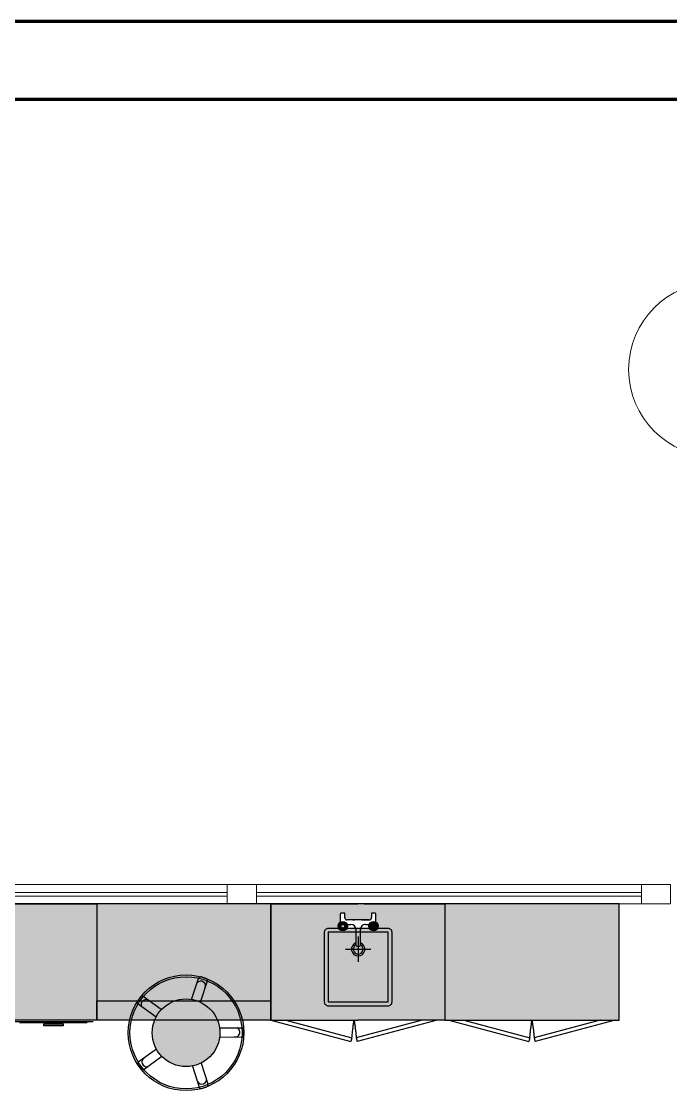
# Model space of a CAD drawing. Extents: x 846 to 947, y 375 to 797.
# Drawn here: x 903.32 to 906.67, y 720.16 to 725.69 of the extents above; entities that cross this region are included whole.
import ezdxf

# ---------------------------------------------------------------- set-up
doc = ezdxf.new("R2010")
doc.units = 0
doc.header["$MEASUREMENT"] = 0
for name, pattern in [('ACAD_ISO02W100', [15, 12, -3]), ('CENTERX2', [4, 2.5, -0.5, 0.5, -0.5]), ('DASHED', [19.05, 12.7, -6.35])]:
    doc.linetypes.add(name, pattern=pattern)
doc.layers.get('0').update_dxf_attribs({"color": 252, "linetype": 'CONTINUOUS', "lineweight": 30})
doc.layers.add('-FUR', color=252, linetype='CONTINUOUS')
doc.layers.add('SAN', color=252, linetype='CONTINUOUS')
for name, color, linetype, lineweight in [('axis', 252, 'CENTERX2', 5), ('elev', 252, 'CONTINUOUS', 9), ('UG-BORDER', 20, 'CONTINUOUS', 80), ('Wall', 252, 'CONTINUOUS', 30), ('WINDOW', 252, 'CONTINUOUS', 5)]:
    doc.layers.add(name, color=color, linetype=linetype, lineweight=lineweight)

# ---------------------------------------------------------------- blocks, each defined once
blk = doc.blocks.new('YY5Y5')
at = {"layer": 'SAN', "color": 1}
for p, q in [((433.83, 542.04), (433.83, 538.56)), ((435.73, 542.41), (434.2, 542.41)), ((435.73, 540.55), (435.73, 542.41)), ((446.18, 539.55), (436.73, 539.55)), ((443.04, 539.55), (446.16, 539.55)), ((447.16, 542.41), (447.16, 540.55)), ((448.69, 542.41), (447.16, 542.41)), ((449.07, 538.56), (449.07, 542.04)), ((434.16, 537.56), (433.7, 538.02)), ((434.16, 536.15), (433.7, 535.69)), ((435.58, 537.56), (436.04, 538.02)), ((435.58, 536.15), (436.04, 535.69)), ((436.72, 537.65), (438.25, 537.65)), ((440.5, 535.4), (440.5, 528.74)), ((442.4, 528.74), (442.4, 535.4)), ((444.65, 537.65), (446.18, 537.65)), ((447.32, 537.56), (446.86, 538.02)), ((447.32, 536.15), (446.86, 535.69)), ((448.74, 537.56), (449.2, 538.02)), ((448.74, 536.15), (449.2, 535.69)), ((440.87, 528.36), (442.03, 528.36))]:
    blk.add_line(p, q, dxfattribs=at)
at = {"layer": 'SAN', "color": 1, "linetype": 'Continuous'}
blk.add_line((439.23, 539.55), (439.86, 539.55), dxfattribs=at)
at = {"layer": 'SAN', "color": 2, "linetype": 'DASHED'}
for points in [[(441.45, 532.42), (441.45, 521.63)], [(436.06, 527.03), (446.84, 527.03)]]:
    blk.add_lwpolyline(points, dxfattribs=at)
at = {"layer": 'SAN', "color": 1}
for centre, radius in [((434.87, 536.85), 2), ((434.87, 536.85), 1), ((434.87, 536.85), 0.8), ((448.03, 536.85), 2), ((448.03, 536.85), 1), ((448.03, 536.85), 0.8)]:
    blk.add_circle(centre, radius, dxfattribs=at)
for centre, radius, start, end in [((434.2, 542.04), 0.375, 90, 180), ((436.73, 540.55), 1, 180, 270), ((446.16, 540.55), 1, 270, 0), ((448.69, 542.04), 0.375, 0, 90), ((438.25, 535.4), 2.25, 0, 90), ((444.65, 535.4), 2.25, 90, 180), ((441.45, 527.03), 2.86, 109.4319, 70.5681), ((441.45, 527.03), 2.08, 117.2765, 62.7235), ((440.87, 528.74), 0.375, 180, 270), ((442.03, 528.74), 0.375, 270, 360)]:
    blk.add_arc(centre, radius, start, end, dxfattribs=at)
blk = doc.blocks.new('fd')
at = {"layer": '-FUR'}
h = blk.add_hatch(color=254, dxfattribs=at)
h.paths.add_polyline_path([(1322.6636, 576.6994), (1322.3536, 576.6994), (1322.3536, 577.0594), (1322.6636, 577.0594)], flags=16)
edge = h.paths.add_edge_path()
edge.add_line((1322.6636, 576.6794), (1322.3536, 576.6794))
edge.add_arc((1322.3536, 576.6994), 0.02, 180, 270, ccw=False)
edge.add_line((1322.3336, 576.6994), (1322.3336, 577.0594))
edge.add_arc((1322.3536, 577.0594), 0.02, 90, 180, ccw=False)
edge.add_line((1322.3536, 577.0794), (1322.6636, 577.0794))
edge.add_arc((1322.6636, 577.0594), 0.02, 0, 90, ccw=False)
edge.add_line((1322.6836, 577.0594), (1322.6836, 576.6994))
edge.add_arc((1322.6636, 576.6994), 0.02, -90, 0, ccw=False)
blk.add_hatch(color=253, dxfattribs=at).paths.add_polyline_path([(1322.6636, 577.0594), (1322.6636, 576.6994), (1322.3536, 576.6994), (1322.3536, 577.0594)])
h = blk.add_hatch(color=251, dxfattribs=at)
h.paths.add_polyline_path([(1322.6337, 577.0294), (1322.6636, 577.0594), (1322.6636, 576.6994), (1322.6336, 576.7294)])
h.paths.add_polyline_path([(1322.6336, 576.7294), (1322.6636, 576.6994), (1322.3536, 576.6994), (1322.3836, 576.7294)])
h = blk.add_hatch(color=252, dxfattribs=at)
h.paths.add_polyline_path([(1322.3836, 577.0294), (1322.3536, 577.0594), (1322.6636, 577.0594), (1322.6337, 577.0294)])
h.paths.add_polyline_path([(1322.3836, 576.7294), (1322.3536, 576.6994), (1322.3536, 577.0594), (1322.3836, 577.0294)])
for p, q in [((1322.4784, 577.2056), (1322.0597, 577.2056)), ((1322.4784, 577.2056), (1322.9597, 577.2056)), ((1322.0597, 576.6056), (1322.5097, 576.6056)), ((1322.9597, 576.6056), (1322.5097, 576.6056))]:
    blk.add_line(p, q, dxfattribs=at)
at = {"layer": '-FUR', "linetype": 'ACAD_ISO02W100'}
for p, q in [((1322.0597, 577.2056), (1322.5097, 577.2056)), ((1322.9597, 577.2056), (1322.5097, 577.2056)), ((1322.0997, 576.6056), (1322.5133, 576.4948)), ((1322.177, 576.6056), (1322.5185, 576.5141)), ((1322.8824, 576.6056), (1322.541, 576.5141)), ((1322.9597, 576.6056), (1322.5462, 576.4948)), ((1322.5185, 576.5141), (1322.5133, 576.4948)), ((1322.541, 576.5141), (1322.5462, 576.4948))]:
    blk.add_line(p, q, dxfattribs=at)
for centre, start, end in [((1324.045, 576.3727), 171.2611, 174.7069), ((1321.0144, 576.3727), 5.2931, 8.7389)]:
    blk.add_arc(centre, 1.5331, start, end, dxfattribs=at)
for p, q in [((1322.0597, 577.2056), (1322.0597, 576.6056)), ((1322.9597, 577.2056), (1322.9597, 576.6056))]:
    blk.add_line(p, q)
blk.add_lwpolyline([(1322.6636, 576.6794), (1322.3536, 576.6794, -0.414214), (1322.3336, 576.6994), (1322.3336, 577.0594, -0.414214), (1322.3536, 577.0794), (1322.6636, 577.0794, -0.414214), (1322.6836, 577.0594), (1322.6836, 576.6994, -0.414214)], format="xyb", close=True)
blk.add_lwpolyline([(1322.6636, 576.6794), (1322.3536, 576.6794, -0.414214), (1322.3336, 576.6994), (1322.3336, 577.0594, -0.414214), (1322.3536, 577.0794), (1322.6636, 577.0794, -0.414214), (1322.6836, 577.0594), (1322.6836, 576.6994, -0.414214)], format="xyb", close=True)
blk.add_lwpolyline([(1322.6636, 576.6994), (1322.3536, 576.6994), (1322.3536, 577.0594), (1322.6636, 577.0594)], close=True)
at = {"extrusion": (0, 0, -1), "xscale": 0.0121000000000322, "yscale": 0.0121000000000322, "zscale": -0.0121}
blk.add_blockref('YY5Y5', (-1327.8502, 570.5947), dxfattribs=at)
blk = doc.blocks.new('juy')
blk.add_line((1322.9597, 577.2056), (1322.9597, 576.6056))
blk.add_blockref('fd', (0, 0))
blk = doc.blocks.new('5')
at = {"layer": '-FUR', "linetype": 'ACAD_ISO02W100'}
for p, q in [((41999.7885, -66320.4478), (42000.6885, -66320.4478)), ((41999.8085, -66321.0478), (42000.2221, -66321.1587)), ((41999.8858, -66321.0478), (42000.2273, -66321.1393)), ((42000.5913, -66321.0478), (42000.2498, -66321.1393)), ((42000.6685, -66321.0478), (42000.255, -66321.1587)), ((42000.2273, -66321.1393), (42000.2221, -66321.1587)), ((42000.2498, -66321.1393), (42000.255, -66321.1587))]:
    blk.add_line(p, q, dxfattribs=at)
at = {"layer": '-FUR'}
blk.add_lwpolyline([(41999.7885, -66320.4478), (42000.6885, -66320.4478), (42000.6885, -66321.0478), (41999.7885, -66321.0478)], close=True, dxfattribs=at)
at = {"layer": '-FUR', "linetype": 'ACAD_ISO02W100'}
for centre, start, end in [((42001.7538, -66321.2808), 171.2611, 174.7069), ((41998.7233, -66321.2808), 5.2931, 8.7389)]:
    blk.add_arc(centre, 1.5331, start, end, dxfattribs=at)
blk = doc.blocks.new('ba7es')
at = {"layer": '-FUR', "linetype": 'ACAD_ISO02W100'}
blk.add_line((1323.8895, 576.6578), (1322.9895, 576.6578), dxfattribs=at)
for p, q in [((1323.8895, 577.2578), (1322.9895, 577.2578)), ((1322.9895, 577.2578), (1322.9895, 576.6578)), ((1323.8895, 576.6578), (1323.8895, 577.2578)), ((1322.9895, 576.6578), (1322.9895, 576.7578)), ((1322.9895, 576.7578), (1323.8895, 576.7578))]:
    blk.add_line(p, q)
blk = doc.blocks.new('3')
at = {"layer": '-FUR', "linetype": 'ACAD_ISO02W100'}
blk.add_line((41990.0194, -66320.4802), (41990.4694, -66320.4802), dxfattribs=at)
at = {"layer": '-FUR'}
for p, q in [((41990.0394, -66321.0902), (41990.4494, -66321.0902)), ((41990.0694, -66321.0952), (41990.4194, -66321.0952))]:
    blk.add_line(p, q, dxfattribs=at)
blk.add_lwpolyline([(41990.0194, -66321.0802), (41990.4694, -66321.0802), (41990.4694, -66320.4802), (41990.0194, -66320.4802)], close=True, dxfattribs=at)
at = {"layer": '-FUR', "color": 1}
blk.add_lwpolyline([(41990.1944, -66321.1102), (41990.2944, -66321.1102), (41990.2944, -66321.1002), (41990.1944, -66321.1002)], close=True, dxfattribs=at)
blk = doc.blocks.new('ggggg')
h = blk.add_hatch(color=7)
h.set_gradient(color1=(133, 231, 234), name='SPHERICAL')
h.paths.add_polyline_path([(799.7979, 182.8205, 1), (799.7979, 183.1705, 1)])
at = {"color": 251}
for p, q in [((799.7171, 183.2836), (799.691, 183.275)), ((799.7649, 183.1673), (799.7297, 183.2773)), ((799.72, 183.1522), (799.6846, 183.2598)), ((799.9229, 183.118), (800.0143, 183.1849)), ((800.047, 183.1614), (800.0308, 183.1836)), ((799.9512, 183.08), (800.0449, 183.1474)), ((799.4989, 183.0076), (799.499, 182.9801)), ((799.6243, 183.0172), (799.5089, 183.0177)), ((799.6248, 182.9698), (799.5115, 182.9694)), ((799.9531, 182.9145), (800.045, 182.8482)), ((799.7236, 182.837), (799.6875, 182.7274)), ((799.9257, 182.8758), (800.0188, 182.8076)), ((800.0327, 182.8098), (800.0488, 182.8321)), ((799.7689, 182.8229), (799.7343, 182.715)), ((799.694, 182.7148), (799.7201, 182.7064))]:
    blk.add_line(p, q, dxfattribs=at)
at = {"color": 252, "ltscale": 0.05}
for radius in [0.299, 0.29]:
    blk.add_circle((799.7979, 182.9955), radius, dxfattribs=at)
blk.add_circle((799.7979, 182.9955), 0.175)
at = {"color": 251}
for centre, radius, start, end in [((799.6972, 183.2635), 0.0131, 118.2796, 196.346), ((799.7202, 183.2741), 0.01, 18.2089, 108.2089), ((799.7167, 183.2357), 0.025, 6.8248, 175.0651), ((800.0014, 183.1469), 0.025, 294.8248, 103.0651), ((800.0217, 183.1741), 0.0131, 46.2796, 124.346), ((800.039, 183.1555), 0.01, 306.2089, 36.2089), ((799.5089, 183.0077), 0.01, 90.2089, 180.2089), ((799.5443, 182.9925), 0.025, 78.8248, 247.0651), ((799.5119, 182.9825), 0.0131, 190.2796, 268.346), ((800.0049, 182.8488), 0.025, 222.8248, 31.0651), ((800.037, 182.8378), 0.0131, 334.2796, 52.346), ((800.0246, 182.8157), 0.01, 234.2089, 324.2089), ((799.697, 182.7243), 0.01, 162.2089, 252.2089), ((799.7224, 182.7533), 0.025, 150.8248, 319.0651), ((799.7219, 182.7194), 0.0131, 262.2796, 340.346)]:
    blk.add_arc(centre, radius, start, end, dxfattribs=at)
blk = doc.blocks.new('A$C11ED6BD5')
at = {"layer": 'axis', "color": 0}
blk.add_circle((-8.65, 24.7138), 0.45, dxfattribs=at)

msp = doc.modelspace()

# ---------------------------------------------------------------- hatches: boundary and pattern name
h = msp.add_hatch(color=256)
h.set_gradient(color1=(255, 191, 127), color2=(255, 181, 107), one_color=1, tint=0.71)
edge = h.paths.add_edge_path(flags=16)
edge.add_line((903.2561, 720.5224), (903.2561, 721.1224))
h.paths.add_polyline_path([(903.7061, 720.5224), (903.2561, 720.5224), (903.2561, 721.1224), (903.7061, 721.1224)])
edge = h.paths.add_edge_path(flags=16)
edge.add_line((903.7061, 721.1224), (903.2561, 721.1224))
edge = h.paths.add_edge_path(flags=16)
edge.add_line((903.7061, 721.1224), (904.6061, 721.1224))
h = msp.add_hatch(color=256)
h.set_gradient(color1=(255, 191, 127), color2=(255, 181, 107), one_color=1, tint=0.71)
edge = h.paths.add_edge_path(flags=16)
edge.add_line((903.2561, 720.5224), (903.2561, 721.1224))
h.paths.add_polyline_path([(903.7061, 720.5224), (903.2561, 720.5224), (903.2561, 721.1224), (903.7061, 721.1224)])
edge = h.paths.add_edge_path(flags=16)
edge.add_line((903.7061, 721.1224), (903.2561, 721.1224))
edge = h.paths.add_edge_path(flags=16)
edge.add_line((903.7061, 721.1224), (904.6061, 721.1224))
h = msp.add_hatch(color=256)
h.set_gradient(color1=(255, 191, 127), color2=(255, 191, 128), one_color=1, tint=0.75)
h.paths.add_polyline_path([(904.6061, 721.1224), (903.7061, 721.1224), (903.7061, 720.6224), (904.6061, 720.6224)])
h = msp.add_hatch(color=256)
h.set_gradient(color1=(255, 191, 127), color2=(255, 191, 128), one_color=1, tint=0.75)
h.paths.add_polyline_path([(904.6061, 721.1224), (903.7061, 721.1224), (903.7061, 720.6224), (904.6061, 720.6224)])
h = msp.add_hatch(color=256)
h.set_gradient(color1=(255, 191, 127), color2=(255, 191, 128), one_color=1, tint=0.75)
h.paths.add_polyline_path([(904.6061, 721.1224), (905.0874, 721.1224), (905.5061, 721.1224), (905.5061, 720.5224), (905.0561, 720.5224), (904.6061, 720.5224)])
h.paths.add_polyline_path([(905.2322, 720.9762, 0.414214), (905.2122, 720.9962), (905.1582, 720.9962, 0.121023), (905.161, 721.0075, 0.261845), (905.1494, 721.0281), (905.1494, 721.0702, 0.414214), (905.1448, 721.0747), (905.1263, 721.0747), (905.1263, 721.0522, -0.414214), (905.1142, 721.0401), (905.0764, 721.0401), (905.0001, 721.0401, -0.414214), (904.988, 721.0522), (904.988, 721.0747), (904.9695, 721.0747, 0.414214), (904.965, 721.0702), (904.965, 721.0281, 0.261845), (904.9533, 721.0075, 0.121023), (904.9561, 720.9962), (904.9022, 720.9962, 0.414214), (904.8822, 720.9762), (904.8822, 720.6162, 0.414214), (904.9022, 720.5962), (905.2122, 720.5962, 0.414214), (905.2322, 720.6162)], flags=16)
h.paths.add_polyline_path([(905.1271, 721.0075, -1), (905.1465, 721.0075, -1)], flags=0)
h.paths.add_polyline_path([(904.9679, 721.0075, -1), (904.9872, 721.0075, -1)], flags=0)
h.paths.add_polyline_path([(905.2322, 720.9762, 0.414214), (905.2122, 720.9962), (905.148, 720.9962), (905.1453, 720.9989, 0.198912), (905.1489, 721.0075, 1), (905.1247, 721.0075, 0.198912), (905.1282, 720.9989), (905.1256, 720.9962), (904.9887, 720.9962), (904.9861, 720.9989, 0.198912), (904.9896, 721.0075, 1), (904.9654, 721.0075, 0.198912), (904.969, 720.9989), (904.9663, 720.9962), (904.9022, 720.9962, 0.414214), (904.8822, 720.9762), (904.8822, 720.6162, 0.414214), (904.9022, 720.5962), (905.2122, 720.5962, 0.414214), (905.2322, 720.6162)], flags=0)
h.paths.add_polyline_path([(905.2122, 720.9762), (904.9022, 720.9762), (904.9022, 720.6162), (905.2122, 720.6162)], flags=0)
h.paths.add_polyline_path([(905.032, 720.8886), (905.0225, 720.8886, -0.318026), (905.0456, 720.9212), (905.0456, 720.9109, 0.280727)], flags=0)
h = msp.add_hatch(color=256)
h.set_gradient(color1=(255, 191, 127), color2=(255, 191, 128), one_color=1, tint=0.75)
h.paths.add_polyline_path([(904.6061, 721.1224), (905.0874, 721.1224), (905.5061, 721.1224), (905.5061, 720.5224), (905.0561, 720.5224), (904.6061, 720.5224)])
h.paths.add_polyline_path([(905.2322, 720.9762, 0.414214), (905.2122, 720.9962), (905.1582, 720.9962, 0.121023), (905.161, 721.0075, 0.261845), (905.1494, 721.0281), (905.1494, 721.0702, 0.414214), (905.1448, 721.0747), (905.1263, 721.0747), (905.1263, 721.0522, -0.414214), (905.1142, 721.0401), (905.0764, 721.0401), (905.0001, 721.0401, -0.414214), (904.988, 721.0522), (904.988, 721.0747), (904.9695, 721.0747, 0.414214), (904.965, 721.0702), (904.965, 721.0281, 0.261845), (904.9533, 721.0075, 0.121023), (904.9561, 720.9962), (904.9022, 720.9962, 0.414214), (904.8822, 720.9762), (904.8822, 720.6162, 0.414214), (904.9022, 720.5962), (905.2122, 720.5962, 0.414214), (905.2322, 720.6162)], flags=16)
h.paths.add_polyline_path([(905.1271, 721.0075, -1), (905.1465, 721.0075, -1)], flags=0)
h.paths.add_polyline_path([(904.9679, 721.0075, -1), (904.9872, 721.0075, -1)], flags=0)
h.paths.add_polyline_path([(905.2322, 720.9762, 0.414214), (905.2122, 720.9962), (905.148, 720.9962), (905.1453, 720.9989, 0.198912), (905.1489, 721.0075, 1), (905.1247, 721.0075, 0.198912), (905.1282, 720.9989), (905.1256, 720.9962), (904.9887, 720.9962), (904.9861, 720.9989, 0.198912), (904.9896, 721.0075, 1), (904.9654, 721.0075, 0.198912), (904.969, 720.9989), (904.9663, 720.9962), (904.9022, 720.9962, 0.414214), (904.8822, 720.9762), (904.8822, 720.6162, 0.414214), (904.9022, 720.5962), (905.2122, 720.5962, 0.414214), (905.2322, 720.6162)], flags=0)
h.paths.add_polyline_path([(905.2122, 720.9762), (904.9022, 720.9762), (904.9022, 720.6162), (905.2122, 720.6162)], flags=0)
h.paths.add_polyline_path([(905.032, 720.8886), (905.0225, 720.8886, -0.318026), (905.0456, 720.9212), (905.0456, 720.9109, 0.280727)], flags=0)
h = msp.add_hatch(color=256)
h.set_gradient(color1=(255, 191, 127), color2=(255, 181, 107), one_color=1, tint=0.71)
edge = h.paths.add_edge_path(flags=16)
edge.add_line((906.4061, 721.1224), (906.8561, 721.1224))
edge = h.paths.add_edge_path(flags=16)
edge.add_line((906.4061, 721.1224), (905.5061, 721.1224))
h.paths.add_polyline_path([(906.4061, 721.1224), (905.5061, 721.1224), (905.5061, 720.5224), (906.4061, 720.5224)])
h = msp.add_hatch(color=256)
h.set_gradient(color1=(255, 191, 127), color2=(255, 181, 107), one_color=1, tint=0.71)
edge = h.paths.add_edge_path(flags=16)
edge.add_line((906.4061, 721.1224), (906.8561, 721.1224))
edge = h.paths.add_edge_path(flags=16)
edge.add_line((906.4061, 721.1224), (905.5061, 721.1224))
h.paths.add_polyline_path([(906.4061, 721.1224), (905.5061, 721.1224), (905.5061, 720.5224), (906.4061, 720.5224)])
h = msp.add_hatch(color=256)
h.set_gradient(color1=(255, 191, 127), color2=(255, 181, 107), one_color=1, tint=0.71)
edge = h.paths.add_edge_path(flags=16)
edge.add_line((904.9022, 720.5962), (905.2122, 720.5962))
edge.add_arc((905.2122, 720.6162), 0.02, 270, 360)
edge.add_line((905.2322, 720.6162), (905.2322, 720.9762))
edge.add_arc((905.2122, 720.9762), 0.02, 360, 450)
edge.add_line((905.2122, 720.9962), (904.9022, 720.9962))
edge.add_arc((904.9022, 720.9762), 0.02, 450, 540)
edge.add_line((904.8822, 720.9762), (904.8822, 720.6162))
edge.add_arc((904.9022, 720.6162), 0.02, 540, 630)
edge = h.paths.add_edge_path()
edge.add_arc((905.1368, 721.0075), 0.0242, 180, 540, ccw=False)
edge = h.paths.add_edge_path(flags=16)
edge.add_arc((905.1368, 721.0075), 0.0121, 180, 540, ccw=False)
edge = h.paths.add_edge_path(flags=16)
edge.add_arc((905.1368, 721.0075), 0.00968, 180, 540, ccw=False)
edge = h.paths.add_edge_path(flags=16)
edge.add_line((905.1453, 720.9989), (905.1509, 720.9934))
edge = h.paths.add_edge_path(flags=16)
edge.add_line((905.1453, 721.016), (905.1509, 721.0216))
edge = h.paths.add_edge_path(flags=16)
edge.add_line((905.1282, 720.9989), (905.1227, 720.9934))
edge = h.paths.add_edge_path(flags=16)
edge.add_line((905.1282, 721.016), (905.1227, 721.0216))
h = msp.add_hatch(color=256)
h.set_gradient(color1=(255, 191, 127), color2=(255, 181, 107), one_color=1, tint=0.71)
edge = h.paths.add_edge_path(flags=16)
edge.add_line((904.9022, 720.5962), (905.2122, 720.5962))
edge.add_arc((905.2122, 720.6162), 0.02, 270, 360)
edge.add_line((905.2322, 720.6162), (905.2322, 720.9762))
edge.add_arc((905.2122, 720.9762), 0.02, 360, 450)
edge.add_line((905.2122, 720.9962), (904.9022, 720.9962))
edge.add_arc((904.9022, 720.9762), 0.02, 450, 540)
edge.add_line((904.8822, 720.9762), (904.8822, 720.6162))
edge.add_arc((904.9022, 720.6162), 0.02, 540, 630)
edge = h.paths.add_edge_path()
edge.add_arc((904.9775, 721.0075), 0.0242, 180, 540, ccw=False)
edge = h.paths.add_edge_path(flags=16)
edge.add_arc((904.9775, 721.0075), 0.0121, 180, 540, ccw=False)
edge = h.paths.add_edge_path(flags=16)
edge.add_arc((904.9775, 721.0075), 0.00968, 180, 540, ccw=False)
edge = h.paths.add_edge_path(flags=16)
edge.add_line((904.9861, 720.9989), (904.9916, 720.9934))
edge = h.paths.add_edge_path(flags=16)
edge.add_line((904.9861, 721.016), (904.9916, 721.0216))
edge = h.paths.add_edge_path(flags=16)
edge.add_line((904.969, 720.9989), (904.9634, 720.9934))
edge = h.paths.add_edge_path(flags=16)
edge.add_line((904.969, 721.016), (904.9634, 721.0216))
h = msp.add_hatch(color=256)
h.set_gradient(color1=(255, 191, 127), color2=(255, 181, 107), one_color=1, tint=0.71)
edge = h.paths.add_edge_path(flags=16)
edge.add_line((904.9022, 720.5962), (905.2122, 720.5962))
edge.add_arc((905.2122, 720.6162), 0.02, 270, 360)
edge.add_line((905.2322, 720.6162), (905.2322, 720.9762))
edge.add_arc((905.2122, 720.9762), 0.02, 360, 450)
edge.add_line((905.2122, 720.9962), (904.9022, 720.9962))
edge.add_arc((904.9022, 720.9762), 0.02, 450, 540)
edge.add_line((904.8822, 720.9762), (904.8822, 720.6162))
edge.add_arc((904.9022, 720.6162), 0.02, 540, 630)
edge = h.paths.add_edge_path()
edge.add_arc((905.1368, 721.0075), 0.0242, 180, 540, ccw=False)
edge = h.paths.add_edge_path(flags=16)
edge.add_arc((905.1368, 721.0075), 0.0121, 180, 540, ccw=False)
edge = h.paths.add_edge_path(flags=16)
edge.add_arc((905.1368, 721.0075), 0.00968, 180, 540, ccw=False)
edge = h.paths.add_edge_path(flags=16)
edge.add_line((905.1453, 720.9989), (905.1509, 720.9934))
edge = h.paths.add_edge_path(flags=16)
edge.add_line((905.1453, 721.016), (905.1509, 721.0216))
edge = h.paths.add_edge_path(flags=16)
edge.add_line((905.1282, 720.9989), (905.1227, 720.9934))
edge = h.paths.add_edge_path(flags=16)
edge.add_line((905.1282, 721.016), (905.1227, 721.0216))
h = msp.add_hatch(color=256)
h.set_gradient(color1=(255, 191, 127), color2=(255, 181, 107), one_color=1, tint=0.71)
edge = h.paths.add_edge_path(flags=16)
edge.add_line((904.9022, 720.5962), (905.2122, 720.5962))
edge.add_arc((905.2122, 720.6162), 0.02, 270, 360)
edge.add_line((905.2322, 720.6162), (905.2322, 720.9762))
edge.add_arc((905.2122, 720.9762), 0.02, 360, 450)
edge.add_line((905.2122, 720.9962), (904.9022, 720.9962))
edge.add_arc((904.9022, 720.9762), 0.02, 450, 540)
edge.add_line((904.8822, 720.9762), (904.8822, 720.6162))
edge.add_arc((904.9022, 720.6162), 0.02, 540, 630)
edge = h.paths.add_edge_path()
edge.add_arc((904.9775, 721.0075), 0.0242, 180, 540, ccw=False)
edge = h.paths.add_edge_path(flags=16)
edge.add_arc((904.9775, 721.0075), 0.0121, 180, 540, ccw=False)
edge = h.paths.add_edge_path(flags=16)
edge.add_arc((904.9775, 721.0075), 0.00968, 180, 540, ccw=False)
edge = h.paths.add_edge_path(flags=16)
edge.add_line((904.9861, 720.9989), (904.9916, 720.9934))
edge = h.paths.add_edge_path(flags=16)
edge.add_line((904.9861, 721.016), (904.9916, 721.0216))
edge = h.paths.add_edge_path(flags=16)
edge.add_line((904.969, 720.9989), (904.9634, 720.9934))
edge = h.paths.add_edge_path(flags=16)
edge.add_line((904.969, 721.016), (904.9634, 721.0216))
h = msp.add_hatch(color=256)
h.set_gradient(color1=(255, 191, 127), color2=(255, 181, 107), one_color=1, tint=0.71)
h.paths.add_polyline_path([(904.9022, 720.6162), (905.2122, 720.6162), (905.2122, 720.9762), (904.9022, 720.9762)], flags=0)
edge = h.paths.add_edge_path(flags=17)
edge.add_line((904.9022, 720.5962), (905.2122, 720.5962))
edge.add_arc((905.2122, 720.6162), 0.02, 270, 360)
edge.add_line((905.2322, 720.6162), (905.2322, 720.9762))
edge.add_arc((905.2122, 720.9762), 0.02, 360, 450)
edge.add_line((905.2122, 720.9962), (904.9022, 720.9962))
edge.add_arc((904.9022, 720.9762), 0.02, 450, 540)
edge.add_line((904.8822, 720.9762), (904.8822, 720.6162))
edge.add_arc((904.9022, 720.6162), 0.02, 540, 630)
edge = h.paths.add_edge_path(flags=0)
edge.add_line((905.0687, 720.9092), (905.0687, 720.9898))
edge = h.paths.add_edge_path(flags=0)
edge.add_line((905.0456, 720.9898), (905.0456, 720.9092))
edge = h.paths.add_edge_path(flags=0)
edge.add_line((905.0572, 720.9538), (905.0572, 720.8233))
edge = h.paths.add_edge_path(flags=0)
edge.add_line((904.9919, 720.8886), (905.1224, 720.8886))
edge = h.paths.add_edge_path(flags=0)
edge.add_arc((905.0572, 720.8886), 0.0346, 109.4319, 430.5681, ccw=False)
edge = h.paths.add_edge_path(flags=0)
edge.add_arc((905.0572, 720.8886), 0.0251, 117.2765, 422.7235, ccw=False)
edge = h.paths.add_edge_path(flags=0)
edge.add_arc((905.0641, 720.9092), 0.00454, 270, 360, ccw=False)
edge = h.paths.add_edge_path(flags=0)
edge.add_arc((905.0502, 720.9092), 0.00454, 180, 270, ccw=False)
edge = h.paths.add_edge_path(flags=0)
edge.add_line((905.0502, 720.9047), (905.0641, 720.9047))
edge = h.paths.add_edge_path(flags=16)
edge.add_arc((905.1368, 721.0075), 0.0121, 180, 540, ccw=False)
edge = h.paths.add_edge_path(flags=16)
edge.add_line((904.9861, 720.9989), (904.9916, 720.9934))
edge = h.paths.add_edge_path(flags=16)
edge.add_line((904.969, 720.9989), (904.9634, 720.9934))
edge = h.paths.add_edge_path(flags=16)
edge.add_line((905.1453, 720.9989), (905.1509, 720.9934))
edge = h.paths.add_edge_path(flags=16)
edge.add_line((905.1282, 720.9989), (905.1227, 720.9934))
h = msp.add_hatch(color=256)
h.set_gradient(color1=(255, 191, 127), color2=(255, 181, 107), one_color=1, tint=0.71)
edge = h.paths.add_edge_path(flags=17)
edge.add_line((904.9022, 720.5962), (905.2122, 720.5962))
edge.add_arc((905.2122, 720.6162), 0.02, 270, 360)
edge.add_line((905.2322, 720.6162), (905.2322, 720.9762))
edge.add_arc((905.2122, 720.9762), 0.02, 360, 450)
edge.add_line((905.2122, 720.9962), (904.9022, 720.9962))
edge.add_arc((904.9022, 720.9762), 0.02, 450, 540)
edge.add_line((904.8822, 720.9762), (904.8822, 720.6162))
edge.add_arc((904.9022, 720.6162), 0.02, 540, 630)
h.paths.add_polyline_path([(904.9022, 720.6162), (905.2122, 720.6162), (905.2122, 720.9762), (904.9022, 720.9762)], flags=0)
edge = h.paths.add_edge_path(flags=0)
edge.add_line((905.0687, 720.9092), (905.0687, 720.9898))
edge = h.paths.add_edge_path(flags=0)
edge.add_line((905.0456, 720.9898), (905.0456, 720.9092))
edge = h.paths.add_edge_path(flags=0)
edge.add_line((905.0572, 720.9538), (905.0572, 720.8233))
edge = h.paths.add_edge_path(flags=0)
edge.add_line((904.9919, 720.8886), (905.1224, 720.8886))
edge = h.paths.add_edge_path(flags=0)
edge.add_arc((905.0572, 720.8886), 0.0346, 109.4319, 430.5681, ccw=False)
edge = h.paths.add_edge_path(flags=0)
edge.add_arc((905.0572, 720.8886), 0.0251, 117.2765, 422.7235, ccw=False)
edge = h.paths.add_edge_path(flags=0)
edge.add_arc((905.0641, 720.9092), 0.00454, 270, 360, ccw=False)
edge = h.paths.add_edge_path(flags=0)
edge.add_arc((905.0502, 720.9092), 0.00454, 180, 270, ccw=False)
edge = h.paths.add_edge_path(flags=0)
edge.add_line((905.0502, 720.9047), (905.0641, 720.9047))
edge = h.paths.add_edge_path(flags=16)
edge.add_arc((905.1368, 721.0075), 0.0121, 180, 540, ccw=False)
edge = h.paths.add_edge_path(flags=16)
edge.add_line((904.9861, 720.9989), (904.9916, 720.9934))
edge = h.paths.add_edge_path(flags=16)
edge.add_line((904.969, 720.9989), (904.9634, 720.9934))
edge = h.paths.add_edge_path(flags=16)
edge.add_line((905.1453, 720.9989), (905.1509, 720.9934))
edge = h.paths.add_edge_path(flags=16)
edge.add_line((905.1282, 720.9989), (905.1227, 720.9934))
h = msp.add_hatch(color=256)
h.set_gradient(color1=(255, 191, 127), color2=(255, 181, 107), one_color=1, tint=0.71)
edge = h.paths.add_edge_path(flags=16)
edge.add_line((904.9022, 720.5962), (905.2122, 720.5962))
edge.add_arc((905.2122, 720.6162), 0.02, 270, 360)
edge.add_line((905.2322, 720.6162), (905.2322, 720.9762))
edge.add_arc((905.2122, 720.9762), 0.02, 360, 450)
edge.add_line((905.2122, 720.9962), (904.9022, 720.9962))
edge.add_arc((904.9022, 720.9762), 0.02, 450, 540)
edge.add_line((904.8822, 720.9762), (904.8822, 720.6162))
edge.add_arc((904.9022, 720.6162), 0.02, 540, 630)
h.paths.add_polyline_path([(904.9022, 720.6162), (905.2122, 720.6162), (905.2122, 720.9762), (904.9022, 720.9762)], flags=0)
edge = h.paths.add_edge_path(flags=17)
edge.add_line((904.9022, 720.5962), (905.2122, 720.5962))
edge.add_arc((905.2122, 720.6162), 0.02, 270, 360)
edge.add_line((905.2322, 720.6162), (905.2322, 720.9762))
edge.add_arc((905.2122, 720.9762), 0.02, 360, 450)
edge.add_line((905.2122, 720.9962), (904.9022, 720.9962))
edge.add_arc((904.9022, 720.9762), 0.02, 450, 540)
edge.add_line((904.8822, 720.9762), (904.8822, 720.6162))
edge.add_arc((904.9022, 720.6162), 0.02, 540, 630)
edge = h.paths.add_edge_path(flags=0)
edge.add_line((905.0687, 720.9092), (905.0687, 720.9898))
edge = h.paths.add_edge_path(flags=0)
edge.add_line((905.0456, 720.9898), (905.0456, 720.9092))
edge = h.paths.add_edge_path(flags=0)
edge.add_line((905.0572, 720.9538), (905.0572, 720.8233))
edge = h.paths.add_edge_path(flags=0)
edge.add_line((904.9919, 720.8886), (905.1224, 720.8886))
edge = h.paths.add_edge_path(flags=0)
edge.add_arc((905.0572, 720.8886), 0.0346, 109.4319, 430.5681, ccw=False)
edge = h.paths.add_edge_path(flags=0)
edge.add_arc((905.0572, 720.8886), 0.0251, 117.2765, 422.7235, ccw=False)
edge = h.paths.add_edge_path(flags=0)
edge.add_arc((905.0641, 720.9092), 0.00454, 270, 360, ccw=False)
edge = h.paths.add_edge_path(flags=0)
edge.add_arc((905.0502, 720.9092), 0.00454, 180, 270, ccw=False)
edge = h.paths.add_edge_path(flags=0)
edge.add_line((905.0502, 720.9047), (905.0641, 720.9047))
edge = h.paths.add_edge_path(flags=16)
edge.add_arc((904.9775, 721.0075), 0.0121, 180, 540, ccw=False)
edge = h.paths.add_edge_path(flags=16)
edge.add_arc((905.1368, 721.0075), 0.0121, 180, 540, ccw=False)
edge = h.paths.add_edge_path(flags=16)
edge.add_line((904.9861, 720.9989), (904.9916, 720.9934))
edge = h.paths.add_edge_path(flags=16)
edge.add_line((904.969, 720.9989), (904.9634, 720.9934))
edge = h.paths.add_edge_path(flags=16)
edge.add_line((905.1453, 720.9989), (905.1509, 720.9934))
edge = h.paths.add_edge_path(flags=16)
edge.add_line((905.1282, 720.9989), (905.1227, 720.9934))
h = msp.add_hatch(color=256)
h.set_gradient(color1=(255, 191, 127), color2=(255, 181, 107), one_color=1, tint=0.71)
h.paths.add_polyline_path([(904.9022, 720.6162), (905.2122, 720.6162), (905.2122, 720.9762), (904.9022, 720.9762)], flags=0)
edge = h.paths.add_edge_path(flags=17)
edge.add_line((904.9022, 720.5962), (905.2122, 720.5962))
edge.add_arc((905.2122, 720.6162), 0.02, 270, 360)
edge.add_line((905.2322, 720.6162), (905.2322, 720.9762))
edge.add_arc((905.2122, 720.9762), 0.02, 360, 450)
edge.add_line((905.2122, 720.9962), (904.9022, 720.9962))
edge.add_arc((904.9022, 720.9762), 0.02, 450, 540)
edge.add_line((904.8822, 720.9762), (904.8822, 720.6162))
edge.add_arc((904.9022, 720.6162), 0.02, 540, 630)
edge = h.paths.add_edge_path(flags=0)
edge.add_line((905.0687, 720.9092), (905.0687, 720.9898))
edge = h.paths.add_edge_path(flags=0)
edge.add_line((905.0456, 720.9898), (905.0456, 720.9092))
edge = h.paths.add_edge_path(flags=0)
edge.add_line((905.0572, 720.9538), (905.0572, 720.8233))
edge = h.paths.add_edge_path(flags=0)
edge.add_line((904.9919, 720.8886), (905.1224, 720.8886))
edge = h.paths.add_edge_path(flags=0)
edge.add_arc((905.0572, 720.8886), 0.0346, 109.4319, 430.5681, ccw=False)
edge = h.paths.add_edge_path(flags=0)
edge.add_arc((905.0572, 720.8886), 0.0251, 117.2765, 422.7235, ccw=False)
edge = h.paths.add_edge_path(flags=0)
edge.add_arc((905.0641, 720.9092), 0.00454, 270, 360, ccw=False)
edge = h.paths.add_edge_path(flags=0)
edge.add_arc((905.0502, 720.9092), 0.00454, 180, 270, ccw=False)
edge = h.paths.add_edge_path(flags=0)
edge.add_line((905.0502, 720.9047), (905.0641, 720.9047))
edge = h.paths.add_edge_path(flags=16)
edge.add_arc((905.1368, 721.0075), 0.0121, 180, 540, ccw=False)
edge = h.paths.add_edge_path(flags=16)
edge.add_line((904.9861, 720.9989), (904.9916, 720.9934))
edge = h.paths.add_edge_path(flags=16)
edge.add_line((904.969, 720.9989), (904.9634, 720.9934))
edge = h.paths.add_edge_path(flags=16)
edge.add_line((905.1453, 720.9989), (905.1509, 720.9934))
edge = h.paths.add_edge_path(flags=16)
edge.add_line((905.1282, 720.9989), (905.1227, 720.9934))
h = msp.add_hatch(color=256)
h.set_gradient(color1=(255, 191, 127), color2=(255, 181, 107), one_color=1, tint=0.71)
edge = h.paths.add_edge_path(flags=17)
edge.add_line((904.9022, 720.5962), (905.2122, 720.5962))
edge.add_arc((905.2122, 720.6162), 0.02, 270, 360)
edge.add_line((905.2322, 720.6162), (905.2322, 720.9762))
edge.add_arc((905.2122, 720.9762), 0.02, 360, 450)
edge.add_line((905.2122, 720.9962), (904.9022, 720.9962))
edge.add_arc((904.9022, 720.9762), 0.02, 450, 540)
edge.add_line((904.8822, 720.9762), (904.8822, 720.6162))
edge.add_arc((904.9022, 720.6162), 0.02, 540, 630)
h.paths.add_polyline_path([(904.9022, 720.6162), (905.2122, 720.6162), (905.2122, 720.9762), (904.9022, 720.9762)], flags=0)
edge = h.paths.add_edge_path(flags=0)
edge.add_line((905.0687, 720.9092), (905.0687, 720.9898))
edge = h.paths.add_edge_path(flags=0)
edge.add_line((905.0456, 720.9898), (905.0456, 720.9092))
edge = h.paths.add_edge_path(flags=0)
edge.add_line((905.0572, 720.9538), (905.0572, 720.8233))
edge = h.paths.add_edge_path(flags=0)
edge.add_line((904.9919, 720.8886), (905.1224, 720.8886))
edge = h.paths.add_edge_path(flags=0)
edge.add_arc((905.0572, 720.8886), 0.0346, 109.4319, 430.5681, ccw=False)
edge = h.paths.add_edge_path(flags=0)
edge.add_arc((905.0572, 720.8886), 0.0251, 117.2765, 422.7235, ccw=False)
edge = h.paths.add_edge_path(flags=0)
edge.add_arc((905.0641, 720.9092), 0.00454, 270, 360, ccw=False)
edge = h.paths.add_edge_path(flags=0)
edge.add_arc((905.0502, 720.9092), 0.00454, 180, 270, ccw=False)
edge = h.paths.add_edge_path(flags=0)
edge.add_line((905.0502, 720.9047), (905.0641, 720.9047))
edge = h.paths.add_edge_path(flags=16)
edge.add_arc((905.1368, 721.0075), 0.0121, 180, 540, ccw=False)
edge = h.paths.add_edge_path(flags=16)
edge.add_line((904.9861, 720.9989), (904.9916, 720.9934))
edge = h.paths.add_edge_path(flags=16)
edge.add_line((904.969, 720.9989), (904.9634, 720.9934))
edge = h.paths.add_edge_path(flags=16)
edge.add_line((905.1453, 720.9989), (905.1509, 720.9934))
edge = h.paths.add_edge_path(flags=16)
edge.add_line((905.1282, 720.9989), (905.1227, 720.9934))
h = msp.add_hatch(color=256)
h.set_gradient(color1=(255, 191, 127), color2=(255, 181, 107), one_color=1, tint=0.71)
edge = h.paths.add_edge_path(flags=16)
edge.add_line((904.9022, 720.5962), (905.2122, 720.5962))
edge.add_arc((905.2122, 720.6162), 0.02, 270, 360)
edge.add_line((905.2322, 720.6162), (905.2322, 720.9762))
edge.add_arc((905.2122, 720.9762), 0.02, 360, 450)
edge.add_line((905.2122, 720.9962), (904.9022, 720.9962))
edge.add_arc((904.9022, 720.9762), 0.02, 450, 540)
edge.add_line((904.8822, 720.9762), (904.8822, 720.6162))
edge.add_arc((904.9022, 720.6162), 0.02, 540, 630)
h.paths.add_polyline_path([(904.9022, 720.6162), (905.2122, 720.6162), (905.2122, 720.9762), (904.9022, 720.9762)], flags=0)
edge = h.paths.add_edge_path(flags=17)
edge.add_line((904.9022, 720.5962), (905.2122, 720.5962))
edge.add_arc((905.2122, 720.6162), 0.02, 270, 360)
edge.add_line((905.2322, 720.6162), (905.2322, 720.9762))
edge.add_arc((905.2122, 720.9762), 0.02, 360, 450)
edge.add_line((905.2122, 720.9962), (904.9022, 720.9962))
edge.add_arc((904.9022, 720.9762), 0.02, 450, 540)
edge.add_line((904.8822, 720.9762), (904.8822, 720.6162))
edge.add_arc((904.9022, 720.6162), 0.02, 540, 630)
edge = h.paths.add_edge_path(flags=0)
edge.add_line((905.0687, 720.9092), (905.0687, 720.9898))
edge = h.paths.add_edge_path(flags=0)
edge.add_line((905.0456, 720.9898), (905.0456, 720.9092))
edge = h.paths.add_edge_path(flags=0)
edge.add_line((905.0572, 720.9538), (905.0572, 720.8233))
edge = h.paths.add_edge_path(flags=0)
edge.add_line((904.9919, 720.8886), (905.1224, 720.8886))
edge = h.paths.add_edge_path(flags=0)
edge.add_arc((905.0572, 720.8886), 0.0346, 109.4319, 430.5681, ccw=False)
edge = h.paths.add_edge_path(flags=0)
edge.add_arc((905.0572, 720.8886), 0.0251, 117.2765, 422.7235, ccw=False)
edge = h.paths.add_edge_path(flags=0)
edge.add_arc((905.0641, 720.9092), 0.00454, 270, 360, ccw=False)
edge = h.paths.add_edge_path(flags=0)
edge.add_arc((905.0502, 720.9092), 0.00454, 180, 270, ccw=False)
edge = h.paths.add_edge_path(flags=0)
edge.add_line((905.0502, 720.9047), (905.0641, 720.9047))
edge = h.paths.add_edge_path(flags=16)
edge.add_arc((904.9775, 721.0075), 0.0121, 180, 540, ccw=False)
edge = h.paths.add_edge_path(flags=16)
edge.add_arc((905.1368, 721.0075), 0.0121, 180, 540, ccw=False)
edge = h.paths.add_edge_path(flags=16)
edge.add_line((904.9861, 720.9989), (904.9916, 720.9934))
edge = h.paths.add_edge_path(flags=16)
edge.add_line((904.969, 720.9989), (904.9634, 720.9934))
edge = h.paths.add_edge_path(flags=16)
edge.add_line((905.1453, 720.9989), (905.1509, 720.9934))
edge = h.paths.add_edge_path(flags=16)
edge.add_line((905.1282, 720.9989), (905.1227, 720.9934))
h = msp.add_hatch(color=256)
h.set_gradient(color1=(255, 191, 127), color2=(255, 181, 107), one_color=1, tint=0.71)
edge = h.paths.add_edge_path(flags=16)
edge.add_line((904.9022, 720.5962), (905.2122, 720.5962))
edge.add_arc((905.2122, 720.6162), 0.02, 270, 360)
edge.add_line((905.2322, 720.6162), (905.2322, 720.9762))
edge.add_arc((905.2122, 720.9762), 0.02, 360, 450)
edge.add_line((905.2122, 720.9962), (904.9022, 720.9962))
edge.add_arc((904.9022, 720.9762), 0.02, 450, 540)
edge.add_line((904.8822, 720.9762), (904.8822, 720.6162))
edge.add_arc((904.9022, 720.6162), 0.02, 540, 630)
edge = h.paths.add_edge_path(flags=0)
edge.add_line((905.0687, 720.9092), (905.0687, 720.9898))
edge = h.paths.add_edge_path()
edge.add_arc((905.0959, 720.9898), 0.0272, 450, 540, ccw=False)
h = msp.add_hatch(color=256)
h.set_gradient(color1=(255, 191, 127), color2=(255, 181, 107), one_color=1, tint=0.71)
edge = h.paths.add_edge_path(flags=16)
edge.add_line((904.9022, 720.5962), (905.2122, 720.5962))
edge.add_arc((905.2122, 720.6162), 0.02, 270, 360)
edge.add_line((905.2322, 720.6162), (905.2322, 720.9762))
edge.add_arc((905.2122, 720.9762), 0.02, 360, 450)
edge.add_line((905.2122, 720.9962), (904.9022, 720.9962))
edge.add_arc((904.9022, 720.9762), 0.02, 450, 540)
edge.add_line((904.8822, 720.9762), (904.8822, 720.6162))
edge.add_arc((904.9022, 720.6162), 0.02, 540, 630)
edge = h.paths.add_edge_path(flags=0)
edge.add_line((905.0456, 720.9898), (905.0456, 720.9092))
edge = h.paths.add_edge_path()
edge.add_arc((905.0184, 720.9898), 0.0272, 360, 450, ccw=False)
h = msp.add_hatch(color=256)
h.set_gradient(color1=(255, 191, 127), color2=(255, 181, 107), one_color=1, tint=0.71)
edge = h.paths.add_edge_path(flags=16)
edge.add_line((904.9022, 720.5962), (905.2122, 720.5962))
edge.add_arc((905.2122, 720.6162), 0.02, 270, 360)
edge.add_line((905.2322, 720.6162), (905.2322, 720.9762))
edge.add_arc((905.2122, 720.9762), 0.02, 360, 450)
edge.add_line((905.2122, 720.9962), (904.9022, 720.9962))
edge.add_arc((904.9022, 720.9762), 0.02, 450, 540)
edge.add_line((904.8822, 720.9762), (904.8822, 720.6162))
edge.add_arc((904.9022, 720.6162), 0.02, 540, 630)
edge = h.paths.add_edge_path(flags=0)
edge.add_line((905.0687, 720.9092), (905.0687, 720.9898))
edge = h.paths.add_edge_path()
edge.add_arc((905.0959, 720.9898), 0.0272, 450, 540, ccw=False)
h = msp.add_hatch(color=256)
h.set_gradient(color1=(255, 191, 127), color2=(255, 181, 107), one_color=1, tint=0.71)
edge = h.paths.add_edge_path(flags=16)
edge.add_line((904.9022, 720.5962), (905.2122, 720.5962))
edge.add_arc((905.2122, 720.6162), 0.02, 270, 360)
edge.add_line((905.2322, 720.6162), (905.2322, 720.9762))
edge.add_arc((905.2122, 720.9762), 0.02, 360, 450)
edge.add_line((905.2122, 720.9962), (904.9022, 720.9962))
edge.add_arc((904.9022, 720.9762), 0.02, 450, 540)
edge.add_line((904.8822, 720.9762), (904.8822, 720.6162))
edge.add_arc((904.9022, 720.6162), 0.02, 540, 630)
edge = h.paths.add_edge_path(flags=0)
edge.add_line((905.0456, 720.9898), (905.0456, 720.9092))
edge = h.paths.add_edge_path()
edge.add_arc((905.0184, 720.9898), 0.0272, 360, 450, ccw=False)
h = msp.add_hatch(color=256)
h.set_gradient(color1=(255, 191, 127), color2=(255, 181, 107), one_color=1, tint=0.71)
edge = h.paths.add_edge_path()
edge.add_arc((904.9775, 721.0075), 0.0242, 180, 540, ccw=False)
edge = h.paths.add_edge_path(flags=16)
edge.add_arc((904.9775, 721.0075), 0.00968, 180, 540, ccw=False)
edge = h.paths.add_edge_path(flags=16)
edge.add_line((904.9861, 720.9989), (904.9916, 720.9934))
edge = h.paths.add_edge_path(flags=16)
edge.add_line((904.9861, 721.016), (904.9916, 721.0216))
edge = h.paths.add_edge_path(flags=16)
edge.add_line((904.969, 720.9989), (904.9634, 720.9934))
edge = h.paths.add_edge_path(flags=16)
edge.add_line((904.969, 721.016), (904.9634, 721.0216))
h = msp.add_hatch(color=256)
h.set_gradient(color1=(255, 191, 127), color2=(255, 181, 107), one_color=1, tint=0.71)
edge = h.paths.add_edge_path()
edge.add_arc((904.9775, 721.0075), 0.0242, 180, 540, ccw=False)
edge = h.paths.add_edge_path(flags=16)
edge.add_arc((904.9775, 721.0075), 0.00968, 180, 540, ccw=False)
edge = h.paths.add_edge_path(flags=16)
edge.add_line((904.9861, 720.9989), (904.9916, 720.9934))
edge = h.paths.add_edge_path(flags=16)
edge.add_line((904.9861, 721.016), (904.9916, 721.0216))
edge = h.paths.add_edge_path(flags=16)
edge.add_line((904.969, 720.9989), (904.9634, 720.9934))
edge = h.paths.add_edge_path(flags=16)
edge.add_line((904.969, 721.016), (904.9634, 721.0216))
h = msp.add_hatch(color=256)
h.set_gradient(color1=(255, 191, 127), color2=(255, 181, 107), one_color=1, tint=0.71)
edge = h.paths.add_edge_path(flags=17)
edge.add_arc((904.9775, 721.0075), 0.0121, 180, 540, ccw=False)
edge = h.paths.add_edge_path(flags=16)
edge.add_arc((904.9775, 721.0075), 0.00968, 180, 540, ccw=False)
edge = h.paths.add_edge_path(flags=16)
edge.add_line((904.9861, 720.9989), (904.9916, 720.9934))
edge = h.paths.add_edge_path(flags=16)
edge.add_line((904.9861, 721.016), (904.9916, 721.0216))
edge = h.paths.add_edge_path(flags=16)
edge.add_line((904.969, 720.9989), (904.9634, 720.9934))
edge = h.paths.add_edge_path(flags=16)
edge.add_line((904.969, 721.016), (904.9634, 721.0216))
h = msp.add_hatch(color=256)
h.set_gradient(color1=(255, 191, 127), color2=(255, 181, 107), one_color=1, tint=0.71)
edge = h.paths.add_edge_path(flags=17)
edge.add_arc((904.9775, 721.0075), 0.0121, 180, 540, ccw=False)
edge = h.paths.add_edge_path(flags=16)
edge.add_arc((904.9775, 721.0075), 0.00968, 180, 540, ccw=False)
edge = h.paths.add_edge_path(flags=16)
edge.add_line((904.9861, 720.9989), (904.9916, 720.9934))
edge = h.paths.add_edge_path(flags=16)
edge.add_line((904.9861, 721.016), (904.9916, 721.0216))
edge = h.paths.add_edge_path(flags=16)
edge.add_line((904.969, 720.9989), (904.9634, 720.9934))
edge = h.paths.add_edge_path(flags=16)
edge.add_line((904.969, 721.016), (904.9634, 721.0216))
h = msp.add_hatch(color=256)
h.set_gradient(color1=(255, 191, 127), color2=(255, 181, 107), one_color=1, tint=0.71)
edge = h.paths.add_edge_path()
edge.add_arc((905.1368, 721.0075), 0.0242, 180, 540, ccw=False)
edge = h.paths.add_edge_path(flags=16)
edge.add_arc((905.1368, 721.0075), 0.0121, 180, 540, ccw=False)
edge = h.paths.add_edge_path(flags=16)
edge.add_arc((905.1368, 721.0075), 0.00968, 180, 540, ccw=False)
edge = h.paths.add_edge_path(flags=16)
edge.add_line((905.1453, 720.9989), (905.1509, 720.9934))
edge = h.paths.add_edge_path(flags=16)
edge.add_line((905.1453, 721.016), (905.1509, 721.0216))
edge = h.paths.add_edge_path(flags=16)
edge.add_line((905.1282, 720.9989), (905.1227, 720.9934))
edge = h.paths.add_edge_path(flags=16)
edge.add_line((905.1282, 721.016), (905.1227, 721.0216))
h = msp.add_hatch(color=256)
h.set_gradient(color1=(255, 191, 127), color2=(255, 181, 107), one_color=1, tint=0.71)
edge = h.paths.add_edge_path()
edge.add_arc((905.1368, 721.0075), 0.0242, 180, 540, ccw=False)
edge = h.paths.add_edge_path(flags=16)
edge.add_arc((905.1368, 721.0075), 0.0121, 180, 540, ccw=False)
edge = h.paths.add_edge_path(flags=16)
edge.add_arc((905.1368, 721.0075), 0.00968, 180, 540, ccw=False)
edge = h.paths.add_edge_path(flags=16)
edge.add_line((905.1453, 720.9989), (905.1509, 720.9934))
edge = h.paths.add_edge_path(flags=16)
edge.add_line((905.1453, 721.016), (905.1509, 721.0216))
edge = h.paths.add_edge_path(flags=16)
edge.add_line((905.1282, 720.9989), (905.1227, 720.9934))
edge = h.paths.add_edge_path(flags=16)
edge.add_line((905.1282, 721.016), (905.1227, 721.0216))
h = msp.add_hatch(color=256)
h.set_gradient(color1=(255, 191, 127), color2=(255, 191, 128), one_color=1, tint=0.75)
h.paths.add_polyline_path([(904.6061, 720.6224), (903.7061, 720.6224), (903.7061, 720.5224), (904.6061, 720.5224)])
h = msp.add_hatch(color=256)
h.set_gradient(color1=(255, 191, 127), color2=(255, 191, 128), one_color=1, tint=0.75)
h.paths.add_polyline_path([(904.6061, 720.6224), (903.7061, 720.6224), (903.7061, 720.5224), (904.6061, 720.5224)])
h = msp.add_hatch(color=256)
h.set_gradient(color1=(255, 191, 127), color2=(255, 181, 107), one_color=1, tint=0.71)
h.paths.add_polyline_path([(903.5311, 720.4924), (903.4311, 720.4924), (903.4311, 720.5024), (903.5311, 720.5024)])
h = msp.add_hatch(color=256)
h.set_gradient(color1=(255, 191, 127), color2=(255, 181, 107), one_color=1, tint=0.71)
h.paths.add_polyline_path([(903.5311, 720.4924), (903.4311, 720.4924), (903.4311, 720.5024), (903.5311, 720.5024)])

# ---------------------------------------------------------------- linework, layer by layer
at = {"layer": 'elev', "linetype": 'Continuous'}
for points in [[(904.3806, 721.2224), (904.5306, 721.2224), (904.5306, 721.1224), (904.3806, 721.1224)], [(904.5306, 721.1224), (904.3806, 721.1224), (904.3806, 721.2224), (904.5306, 721.2224)], [(904.3806, 721.2224), (904.5306, 721.2224), (904.5306, 721.1224), (904.3806, 721.1224)], [(904.5306, 721.1224), (904.3806, 721.1224), (904.3806, 721.2224), (904.5306, 721.2224)], [(906.5229, 721.2224), (906.6729, 721.2224), (906.6729, 721.1224), (906.5229, 721.1224)], [(906.5229, 721.2224), (906.6729, 721.2224), (906.6729, 721.1224), (906.5229, 721.1224)]]:
    msp.add_lwpolyline(points, close=True, dxfattribs=at)
at = {"layer": 'UG-BORDER'}
for p, q in [((942.3655, 725.6861), (846.3655, 725.6861)), ((941.9611, 725.2816), (846.77, 725.2816))]:
    msp.add_line(p, q, dxfattribs=at)
at = {"layer": 'WINDOW', "linetype": 'Continuous'}
for p, q in [((904.3806, 721.2224), (902.4558, 721.2224)), ((904.3806, 721.2224), (902.4558, 721.2224)), ((906.5229, 721.2224), (904.5306, 721.2224)), ((906.5229, 721.2224), (904.5306, 721.2224)), ((904.3806, 721.1824), (902.4558, 721.1824)), ((904.3806, 721.1824), (902.4558, 721.1824)), ((904.3806, 721.1624), (902.4558, 721.1624)), ((904.3806, 721.1624), (902.4558, 721.1624)), ((906.5229, 721.1824), (904.5306, 721.1824)), ((906.5229, 721.1824), (904.5306, 721.1824)), ((906.5229, 721.1624), (904.5306, 721.1624)), ((906.5229, 721.1624), (904.5306, 721.1624)), ((904.3806, 721.1224), (902.4558, 721.1224)), ((904.3806, 721.1224), (902.4558, 721.1224)), ((906.5229, 721.1224), (904.5306, 721.1224)), ((906.5229, 721.1224), (904.5306, 721.1224))]:
    msp.add_line(p, q, dxfattribs=at)

# ---------------------------------------------------------------- block references
msp.add_blockref('ba7es', (-419.2834, 143.8646))
msp.add_blockref('ba7es', (-419.2834, 143.8646))
at = {"xscale": -1}
msp.add_blockref('juy', (2227.5658, 143.9168), dxfattribs=at)
msp.add_blockref('juy', (2227.5658, 143.9168), dxfattribs=at)
at = {"rotation": 180}
msp.add_blockref('ggggg', (1703.965, 903.4519), dxfattribs=at)
msp.add_blockref('ggggg', (1703.965, 903.4519), dxfattribs=at)
at = {"layer": 'axis'}
msp.add_blockref('A$C11ED6BD5', (915.5556, 699.1724), dxfattribs=at)
msp.add_blockref('A$C11ED6BD5', (915.5556, 699.1724), dxfattribs=at)
at = {"layer": 'Wall', "lineweight": 20, "xscale": -1}
for name, p in [('3', (42893.7255, 67041.6026)), ('3', (42893.7255, 67041.6026)), ('5', (42906.1946, 67041.5702)), ('5', (42906.1946, 67041.5702))]:
    msp.add_blockref(name, p, dxfattribs=at)

doc.saveas('drawing.dxf')
